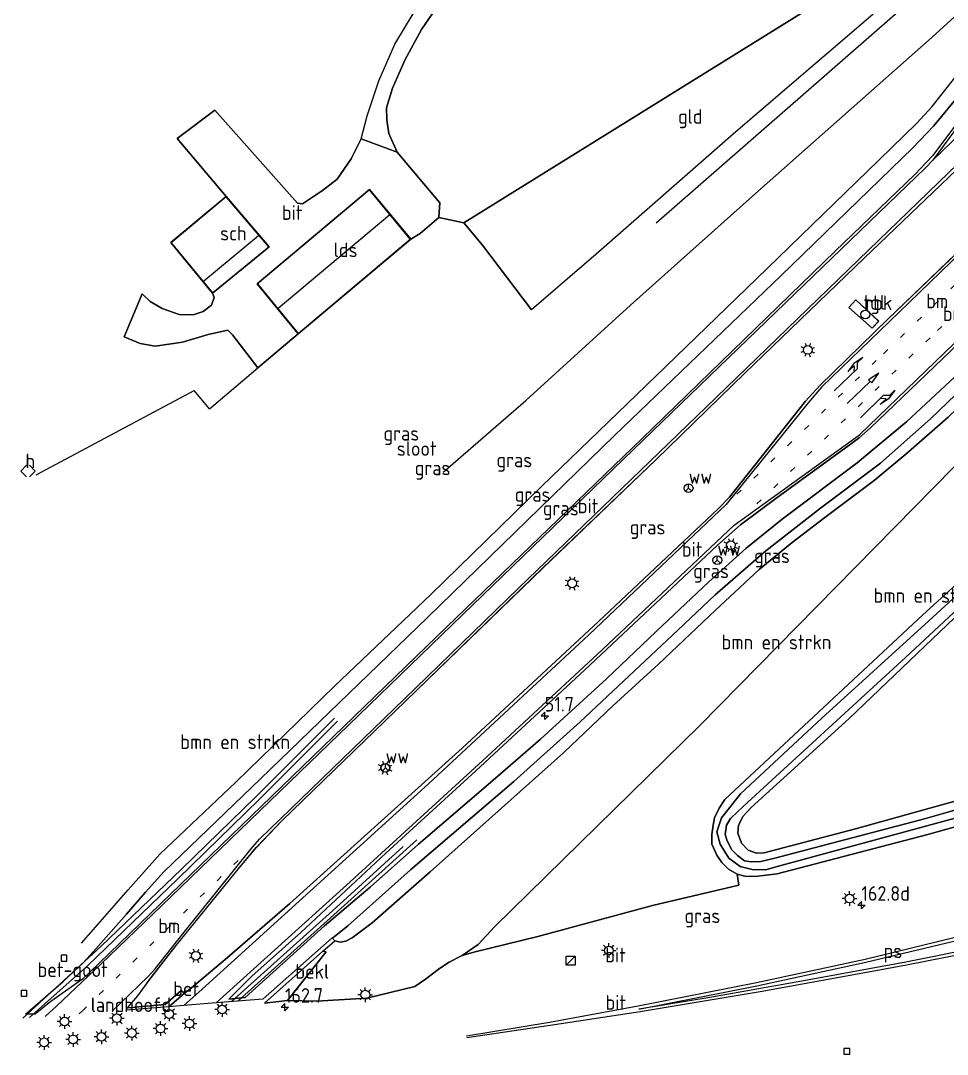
# Model space of a CAD drawing. Extents: x 253736 to 255979, y 477184 to 479215.
# Drawn here: x 253735.9 to 253894.2, y 477517.4 to 477694 of the extents above; entities that cross this region are included whole.
import ezdxf
from ezdxf.enums import TextEntityAlignment as Align

# ---------------------------------------------------------------- set-up
doc = ezdxf.new("R2010")
doc.units = 0
doc.linetypes.add('13strp', pattern=[4, 1, -3])
for name, color, linetype, lineweight in [('af-bs-doorgang', 8, 'Continuous', 18), ('af-bs-rasterhekwerk', 8, 'hekwerk', 18), ('as-bs-kilometr', 8, 'Continuous', 18), ('bp-b5-bomenstruiken', 8, 'Continuous', 18), ('bp-b5-grasland', 8, 'Continuous', 18), ('bp-bs-bomenrij', 8, 'laanbep', 18), ('bw-bs-rona', 8, 'Continuous', 18), ('gr-bs-geleiderail', 8, 'geleiderail', 18), ('gw-bs-insteekwatergang', 8, 'Continuous', 18), ('gw-bs-teenlijn', 8, 'Continuous', 18), ('kd-bs-dakrand', 8, 'Continuous', 18), ('kd-bs-maaiveldlijn', 8, 'Continuous', 18), ('kd-bs-nok', 8, 'Continuous', 18), ('kw-b5-landhoofd', 8, 'Continuous', 18), ('mk-b5-vlakmark', 8, 'Continuous', 18), ('mk-bs-13streep 0.45', 8, '13strp', 18), ('mk-bs-pijlli750', 8, 'Continuous', 18), ('mk-bs-pijlrd750', 8, 'Continuous', 18), ('mk-bs-pijlre750', 8, 'Continuous', 18), ('mk-bs-streep 0.15', 8, 'Continuous', 18), ('og-b5-bebouwing', 8, 'Continuous', 18), ('og-b5-bekleding', 8, 'Continuous', 18), ('og-b5-grond_ingericht', 8, 'Continuous', 18), ('og-b5-water', 8, 'Continuous', 18), ('og-bs-inrichtingselement', 8, 'Continuous', 18), ('og-bs-terreinafscheiding', 8, 'Continuous', 18), ('vh-b5-verh_soort', 8, 'Continuous', 18), ('wh-bs-kolk', 8, 'Continuous', 18), ('wh-bs-waterlijn', 8, 'Continuous', 18), ('wm-bs-lichtmast', 8, 'Continuous', 18)]:
    doc.layers.add(name, color=color, linetype=linetype, lineweight=lineweight)
doc.styles.add('rtw_iso', font='isocp.shx')
doc.linetypes.add('geleiderail', pattern='A,2,-1,[175,RTW.shx,S=0.5,R=0,X=0,Y=0],-1', length=4)
doc.linetypes.add('hekwerk', pattern='A,7,-1.5,[1,RTW.shx,S=0.75,R=0,X=0,Y=0],-1.5', length=10)
doc.linetypes.add('laanbep', pattern='A,20,-1,[4,RTW.shx,S=0.75,R=0,X=0,Y=0],-1', length=22)

# ---------------------------------------------------------------- blocks, each defined once
blk = doc.blocks.new('dtbattr-r')
at = {"style": 'rtw_iso'}
blk.add_attdef('TAG', text='', height=2.5, dxfattribs=at).set_placement((0, 0), align=Align.MIDDLE_CENTER)
blk = doc.blocks.new('wegwijzer')
for q in [(-0.53, -0.53), (0, 0.75), (0.53, -0.53)]:
    blk.add_line((0, 0), q)
blk.add_circle((0, 0), 0.75)
blk = doc.blocks.new('dtbattr')
at = {"style": 'rtw_iso'}
blk.add_attdef('TAG', (0.59, 0.87), '', height=2.5, dxfattribs=at)
blk = doc.blocks.new('kolk')
blk.add_lwpolyline([(-0.5, -0.5), (0.5, -0.5), (0.5, 0.5), (-0.5, 0.5)], close=True)
blk = doc.blocks.new('RW1 Buren totaal_ACAD_1_FMEBLOCK44')
at = {"layer": 'bp-b5-grasland'}
blk.add_polyline3d([(64.38, 54.26, 24.82), (46.98, 37.56, 25.27), (35.35, 26.22, 25.54), (32.89, 23.52, 25.56), (19.89, 7.12, 25.86), (17.98, 5.13, 25.89), (-2.55, -14.14, 26.47), (-25.78, -35.76, 27.09), (-55.23, -62.3, 27.94), (-65.83, -71.5, 28.15), (-72.01, -76.7, 28.32), (-73.19, -77.61, 28.34), (-73.77, -77.14, 28.34), (-76.49, -79.53, 28.37), (-82.95, -80.09, 28.32), (-81.18, -78.06, 28.26), (-78.94, -75, 28.21), (-74.61, -69.46, 28.08), (-69.42, -63.07, 27.91), (-64.02, -56.41, 27.68), (-60.93, -52.74, 27.58), (-56.52, -48.07, 27.48), (-35.42, -27.72, 26.95), (-11.95, -4.94, 26.39), (7.32, 13.53, 25.92), (22.56, 28.3, 25.58), (42.98, 48, 25.09), (61.27, 65.49, 24.68)], dxfattribs=at)
blk.add_polyline3d([(44.3, 36.03, 25.37), (45.4, 37.22, 25.37), (41.51, 40.84, 25.36), (40.28, 39.51, 25.34)], close=True, dxfattribs=at)
blk = doc.blocks.new('nokplat')
for p, q in [((-0.25, 1), (-1.25, 0)), ((-1.25, 0), (-0.25, -1)), ((0.25, 1), (1.25, 0)), ((1.25, 0), (0.25, -1))]:
    blk.add_line(p, q)
blk = doc.blocks.new('pijlr')
for p, q in [((0, 0, 0.1), (5.45, 0, 0.1)), ((5.45, -0.75, 0.1), (4.7, 0, 0.1)), ((6.2, -0.75, 0.1), (5.45, 0, 0.1)), ((4, -0.75, 0.1), (5.45, -0.75, 0.1)), ((5.7, -1.05, 0.1), (4, -0.75, 0.1)), ((7.5, -0.75, 0.1), (5.7, -1.05, 0.1)), ((7.5, -0.75, 0.1), (6.2, -0.75, 0.1))]:
    blk.add_line(p, q)
blk = doc.blocks.new('pijl')
for p, q in [((0, 0, 0.1), (5.45, 0, 0.1)), ((7.5, 0, 0.1), (5.45, 0.375, 0.1)), ((5.45, 0.375, 0.1), (5.45, -0.375, 0.1)), ((5.45, -0.375, 0.1), (7.5, 0, 0.1))]:
    blk.add_line(p, q)
blk = doc.blocks.new('pijll')
for p, q in [((0, 0, 0.1), (5.45, 0, 0.1)), ((5.7, 1.05, 0.1), (4, 0.75, 0.1)), ((4, 0.75, 0.1), (5.45, 0.75, 0.1)), ((5.45, 0.75, 0.1), (4.7, 0, 0.1)), ((6.2, 0.75, 0.1), (5.45, 0, 0.1)), ((7.5, 0.75, 0.1), (5.7, 1.05, 0.1)), ((7.5, 0.75, 0.1), (6.2, 0.75, 0.1))]:
    blk.add_line(p, q)
blk = doc.blocks.new('dtbattr-l')
at = {"style": 'rtw_iso'}
blk.add_attdef('TAG', (0, 0), '', height=2.5, dxfattribs=at)
blk = doc.blocks.new('dtb')
blk.add_circle((0, 0), 0.75)
blk = doc.blocks.new('kast')
blk.add_line((-0.75, -0.75), (0.75, 0.75))
blk.add_lwpolyline([(-0.75, 0.75), (0.75, 0.75), (0.75, -0.75), (-0.75, -0.75)], close=True)
blk = doc.blocks.new('lantaarnpaal')
for p, q in [((-0.75, 0), (-1.25, 0)), ((-0.88, 0.88), (-0.53, 0.53)), ((0, 0.75), (0, 1.25)), ((0.53, 0.53), (0.88, 0.88)), ((0.75, 0), (1.25, 0)), ((-0.53, -0.53), (-0.88, -0.88)), ((0, -0.75), (0, -1.25)), ((0.53, -0.53), (0.88, -0.88))]:
    blk.add_line(p, q)
blk.add_circle((0, 0), 0.75)
blk = doc.blocks.new('hecto')
for p, q in [((0, 0.625), (-0.625, 0)), ((0, -0.625), (0, 0.625)), ((-0.625, 0), (0.625, 0)), ((0.625, 0), (0, -0.625))]:
    blk.add_line(p, q)

msp = doc.modelspace()

# ---------------------------------------------------------------- linework, layer by layer
at = {"layer": 'af-bs-doorgang'}
for points in [[(253804.158, 477657.612, 22.306), (253807.374, 477660.371, 22.288)], [(253811.666, 477659.447, 22.273), (253814.829, 477655.654, 22.246)], [(253768.21, 477627.695, 22.456), (253765.567, 477630.804, 22.42)]]:
    msp.add_polyline3d(points, dxfattribs=at)
at = {"layer": 'af-bs-rasterhekwerk'}
for points in [[(253891.69, 477703.802, 22.15), (253889.05, 477706.633, 22.303), (253885.56, 477705.411, 22.192), (253811.666, 477659.447, 22.273)], [(253807.374, 477660.371, 22.288), (253811.666, 477659.447, 22.273)], [(253802.563, 477656.685, 22.306), (253804.158, 477657.612, 22.306)], [(253814.829, 477655.654, 22.246), (253823.182, 477644.603, 21.931)], [(253768.21, 477627.695, 22.456), (253776.47, 477634.673, 22.306), (253783.356, 477640.49, 22.306)], [(253738.583, 477616.397, 22.246), (253765.567, 477630.804, 22.42)]]:
    msp.add_polyline3d(points, dxfattribs=at)
at = {"layer": 'bp-b5-bomenstruiken'}
for points in [[(253885.56, 477705.411, 22.192), (253811.666, 477659.447, 22.273), (253807.374, 477660.371, 22.288), (253807.546, 477662.888, 22.291), (253800.24, 477671.548, 22.288), (253798.84, 477674.698, 22.297), (253798.474, 477677.035, 22.297), (253798.447, 477679.111, 22.384), (253799.461, 477682.466, 22.45), (253801.605, 477687.35, 22.423), (253804.406, 477692.465, 22.402), (253806.92, 477696.153, 22.399)], [(253918.554, 477641.283, 22.276), (253851.942, 477573.602, 22.303), (253816.893, 477539.17, 22.303), (253814.095, 477536.186, 22.336), (253811.328, 477534.321, 22.318), (253809.122, 477533.153, 22.318), (253807.479, 477532.103, 22.315), (253805.118, 477530.274, 22.318), (253803.266, 477529.001, 22.327), (253795.045, 477527.007, 22.315), (253786.484, 477526.486, 22.33), (253781.503, 477526.626, 22.324), (253788.113, 477534.896, 27.496), (253787.556, 477535.015, 27.484), (253789.587, 477536.822, 28.097), (253790.527, 477536.551, 28.126), (253791.505, 477536.767, 28.123), (253792.545, 477537.288, 28.108), (253795.964, 477539.894, 28.003), (253805.9, 477548.603, 27.541), (253817.545, 477558.999, 27.121), (253828.69, 477568.94, 26.692), (253837.088, 477576.922, 26.449), (253844.888, 477584.062, 26.212), (253854.619, 477593.296, 25.849), (253862.086, 477600.248, 25.684), (253867.764, 477604.863, 25.51), (253873.331, 477609.101, 25.372), (253881.757, 477615.442, 25.141), (253887.154, 477619.94, 25.066), (253894.397, 477626.274, 24.844)]]:
    msp.add_polyline3d(points, dxfattribs=at)
for points in [[(253944.113, 477642.008, 21.964), (253918.459, 477618.372, 22.036), (253890.018, 477592.454, 21.919), (253856.256, 477560.924, 21.967), (253855.243, 477559.456, 21.961), (253854.457, 477557.793, 21.952), (253854.265, 477556.566, 21.964), (253853.988, 477554.952, 21.964), (253854.037, 477553.327, 21.967), (253854.888, 477551.456, 21.985), (253855.73, 477550.194, 21.979), (253856.88, 477549.046, 21.976), (253858.321, 477548.179, 21.979), (253858.651, 477546.299, 22.069), (253843.86, 477542.854, 22.09), (253824.304, 477537.538, 22.174), (253813.576, 477534.919, 22.318), (253811.328, 477534.321, 22.318), (253814.095, 477536.186, 22.336), (253816.893, 477539.17, 22.303), (253851.942, 477573.602, 22.303), (253918.554, 477641.283, 22.276), (253929.88, 477653.277, 22.195)], [(253956.54, 477625.719, 22.167), (253930.72, 477570.712, 22.291), (253911.132, 477564.986, 22.261), (253878.537, 477555.936, 21.997), (253862.936, 477551.852, 22.12), (253861.634, 477551.799, 22.177), (253860.205, 477552.309, 22.231), (253859.075, 477553.507, 22.216), (253858.438, 477555.175, 22.132), (253858.552, 477556.577, 22.048), (253859.368, 477558.121, 21.94), (253860.742, 477559.554, 21.91), (253877.461, 477574.794, 21.871), (253898.1, 477594.461, 21.832), (253925.841, 477619.37, 21.994), (253946.679, 477638.611, 21.979), (253949.332, 477635.927, 22.072), (253952.121, 477632.843, 22.072), (253954.173, 477629.92, 22.099)]]:
    msp.add_polyline3d(points, close=True, dxfattribs=at)
at = {"layer": 'bp-b5-grasland'}
for points in [[(253896.675, 477677.502, 24.413), (253891.783, 477670.981, 24.629), (253888.716, 477667.688, 24.698), (253875.103, 477654.616, 25.043), (253842.057, 477622.581, 25.829), (253808.727, 477590.419, 26.651), (253780.528, 477563.151, 27.326), (253749.349, 477533.003, 28.121), (253746.46, 477530.254, 28.208), (253741.104, 477526.465, 28.235), (253738.38, 477524.261, 28.285), (253736.769, 477524.281, 28.288), (253743.212, 477529.842, 28.114), (253746.599, 477533.041, 28.045), (253748.387, 477534.967, 28.028), (253754.01, 477541.332, 27.809), (253757.232, 477545.119, 27.698), (253760.384, 477548.581, 27.578), (253776.884, 477564.484, 27.179), (253805.414, 477592.05, 26.438), (253837.409, 477623.148, 25.673), (253865.861, 477650.434, 25.016), (253888.354, 477672.288, 24.455), (253891.869, 477675.959, 24.377), (253895.694, 477680.582, 24.29)], [(253897.143, 477634.641, 24.677), (253887.341, 477625.494, 24.971), (253878.851, 477618.468, 25.145), (253866.006, 477608.816, 25.478), (253859.846, 477603.823, 25.658), (253853.524, 477598.114, 25.841), (253844.513, 477589.645, 26.126), (253836.021, 477581.574, 26.396), (253824.718, 477571.229, 26.735), (253816.223, 477563.875, 27.029), (253803.887, 477553.299, 27.488), (253795.616, 477545.988, 27.815), (253787.86, 477539.381, 28.019), (253774.301, 477527.141, 28.363), (253771.515, 477526.836, 28.339), (253775.432, 477530.739, 28.226), (253783.784, 477538.217, 28.103), (253798.287, 477551.788, 27.65), (253813.687, 477565.825, 27.155), (253832.305, 477583.075, 26.639), (253844.411, 477594.412, 26.165), (253854.99, 477604.373, 25.844), (253858.898, 477607.865, 25.709), (253865.155, 477612.561, 25.556), (253877.231, 477621.299, 25.31), (253879.178, 477622.749, 25.274), (253881.118, 477624.43, 25.229), (253901.711, 477644.222, 24.761)], [(253894.397, 477626.274, 24.844), (253887.154, 477619.94, 25.066), (253881.757, 477615.442, 25.141), (253873.331, 477609.101, 25.372), (253867.764, 477604.863, 25.51), (253862.086, 477600.248, 25.684), (253854.619, 477593.296, 25.849), (253844.888, 477584.062, 26.212), (253837.088, 477576.922, 26.449), (253828.69, 477568.94, 26.692), (253817.545, 477558.999, 27.121), (253805.9, 477548.603, 27.541), (253795.964, 477539.894, 28.003), (253792.545, 477537.288, 28.108), (253791.505, 477536.767, 28.123), (253790.527, 477536.551, 28.126), (253789.587, 477536.822, 28.097), (253789.133, 477537.294, 28.073), (253789.503, 477537.493, 28.018), (253791.803, 477539.339, 27.971), (253802.55, 477548.918, 27.575), (253820.173, 477564.02, 26.948), (253831.491, 477574.241, 26.528), (253848.229, 477589.866, 25.982), (253854.569, 477595.933, 25.823), (253863.227, 477603.434, 25.541), (253872.594, 477610.71, 25.307), (253882.809, 477618.377, 25.031), (253891.349, 477625.996, 24.863), (253901.403, 477635.582, 24.596)], [(253921.932, 477563.621, 21.982), (253890.71, 477554.929, 22.006), (253865.172, 477548.231, 21.964), (253861.441, 477547.773, 21.985), (253859.638, 477547.85, 21.985), (253858.321, 477548.179, 21.979), (253856.88, 477549.046, 21.976), (253855.73, 477550.194, 21.979), (253854.888, 477551.456, 21.985), (253854.037, 477553.327, 21.967), (253853.988, 477554.952, 21.964), (253854.265, 477556.566, 21.964), (253854.457, 477557.793, 21.952), (253855.243, 477559.456, 21.961), (253856.256, 477560.924, 21.967), (253890.018, 477592.454, 21.919), (253918.459, 477618.372, 22.036)], [(253907.107, 477562.415, 21.055), (253890.356, 477557.646, 21.175), (253864.764, 477550.936, 21.208), (253862.362, 477550.38, 21.208), (253860.752, 477550.294, 21.208), (253859.567, 477550.47, 21.208), (253858.415, 477551.359, 21.208), (253857.451, 477552.349, 21.208), (253856.632, 477553.904, 21.208), (253856.311, 477554.988, 21.208), (253856.517, 477556.571, 21.202), (253857.223, 477557.701, 21.166), (253858.399, 477558.846, 21.079), (253860.12, 477560.408, 20.983), (253887.119, 477585.208, 20.983), (253915.862, 477611.957, 20.983)], [(253906.132, 477605.242, 21.175), (253891.086, 477591.448, 21.175), (253872.816, 477574.821, 21.175), (253858.922, 477561.896, 21.175), (253857.046, 477559.525, 21.172), (253855.638, 477557.794, 21.172), (253854.862, 477555.439, 21.172), (253855.426, 477553.322, 21.172), (253856.926, 477550.95, 21.169), (253858.826, 477549.525, 21.16), (253860.875, 477548.98, 21.166), (253863.252, 477548.92, 21.178), (253864.799, 477549.4, 21.181), (253894.1, 477557.331, 21.13), (253928.805, 477566.633, 21.061)], [(253898.1, 477594.461, 21.832), (253877.461, 477574.794, 21.871), (253860.742, 477559.554, 21.91), (253859.368, 477558.121, 21.94), (253858.552, 477556.577, 22.048), (253858.438, 477555.175, 22.132), (253859.075, 477553.507, 22.216), (253860.205, 477552.309, 22.231), (253861.634, 477551.799, 22.177), (253862.936, 477551.852, 22.12), (253878.537, 477555.936, 21.997), (253911.132, 477564.986, 22.261)]]:
    msp.add_polyline3d(points, dxfattribs=at)
at = {"layer": 'bp-bs-bomenrij'}
msp.add_polyline3d([(253844.484, 477659.441, 21.571), (253892.079, 477701.019, 21.691)], dxfattribs=at)
at = {"layer": 'gr-bs-geleiderail'}
for points in [[(253736.275, 477523.62, 29.107), (253749.671, 477535.91, 28.786), (253763.394, 477549.04, 28.408), (253776.087, 477561.427, 28.042), (253789.564, 477574.86, 26.974)], [(253790.081, 477574.314, 26.992), (253776.646, 477560.929, 28.093), (253762.764, 477547.398, 28.45), (253747.322, 477532.55, 28.834), (253737.43, 477523.708, 29.089)], [(253773.094, 477526.529, 29.179), (253789.442, 477541.218, 28.804), (253803.596, 477554.045, 27.559)], [(253771.952, 477526.453, 29.176), (253789.189, 477541.947, 28.744), (253801.259, 477552.896, 27.691)]]:
    msp.add_polyline3d(points, dxfattribs=at)
at = {"layer": 'gw-bs-insteekwatergang'}
for points in [[(253947.782, 477645.389, 21.992), (253944.113, 477642.008, 21.964), (253918.459, 477618.372, 22.036), (253890.018, 477592.454, 21.919), (253856.256, 477560.924, 21.967), (253855.243, 477559.456, 21.961), (253854.457, 477557.793, 21.952), (253854.265, 477556.566, 21.964), (253853.988, 477554.952, 21.964), (253854.037, 477553.327, 21.967), (253854.888, 477551.456, 21.985), (253855.73, 477550.194, 21.979), (253856.88, 477549.046, 21.976), (253858.321, 477548.179, 21.979), (253859.638, 477547.85, 21.985), (253861.441, 477547.773, 21.985), (253865.172, 477548.231, 21.964), (253890.71, 477554.929, 22.006), (253921.932, 477563.621, 21.982), (253928.2, 477565.344, 21.982)], [(253930.72, 477570.712, 22.291), (253911.132, 477564.986, 22.261), (253878.537, 477555.936, 21.997), (253862.936, 477551.852, 22.12), (253861.634, 477551.799, 22.177), (253860.205, 477552.309, 22.231), (253859.075, 477553.507, 22.216), (253858.438, 477555.175, 22.132), (253858.552, 477556.577, 22.048), (253859.368, 477558.121, 21.94), (253860.742, 477559.554, 21.91), (253877.461, 477574.794, 21.871), (253898.1, 477594.461, 21.832), (253925.841, 477619.37, 21.994), (253946.679, 477638.611, 21.979), (253950.532, 477642.169, 22.086)]]:
    msp.add_polyline3d(points, dxfattribs=at)
at = {"layer": 'gw-bs-teenlijn'}
for points in [[(253808.136, 477616.882, 22.423), (253822.206, 477629.123, 22.285), (253840.097, 477645.373, 22.123), (253862.006, 477664.947, 22.033), (253891.669, 477691.19, 21.97), (253901.206, 477699.923, 21.784)], [(253811.328, 477534.321, 22.318), (253814.095, 477536.186, 22.336), (253816.893, 477539.17, 22.303), (253851.942, 477573.602, 22.303), (253918.554, 477641.283, 22.276), (253929.88, 477653.277, 22.195), (253935.853, 477659.355, 22.21)]]:
    msp.add_polyline3d(points, dxfattribs=at)
at = {"layer": 'kd-bs-dakrand'}
for points in [[(253778.329, 477655.355, 27.542), (253771.053, 477663.874, 25.8), (253761.658, 477656.066, 25.689), (253768.701, 477647.493, 27.489), (253778.329, 477655.355, 27.542)], [(253783.363, 477640.561, 25.219), (253802.493, 477656.691, 25.171), (253795.537, 477665.097, 25.138), (253776.386, 477649.043, 25.162), (253783.363, 477640.561, 25.219)]]:
    msp.add_polyline3d(points, dxfattribs=at)
at = {"layer": 'kd-bs-maaiveldlijn'}
for points in [[(253778.399, 477655.349, 22.333), (253771.059, 477663.943, 22.333), (253761.588, 477656.072, 22.333), (253768.694, 477647.423, 22.333), (253778.399, 477655.349, 22.333)], [(253783.356, 477640.49, 22.306), (253802.563, 477656.685, 22.306), (253795.543, 477665.168, 22.306), (253776.316, 477649.049, 22.306), (253783.356, 477640.49, 22.306)]]:
    msp.add_polyline3d(points, dxfattribs=at)
at = {"layer": 'kd-bs-nok'}
for points in [[(253798.995, 477660.795, 28.249), (253779.902, 477644.846, 28.243)], [(253776.586, 477657.213, 28.429), (253767.227, 477649.463, 28.417)]]:
    msp.add_polyline3d(points, dxfattribs=at)
at = {"layer": 'mk-b5-vlakmark'}
msp.add_polyline3d([(253854.017, 477527.193, 22.594), (253841.524, 477525.146, 22.607), (253861.716, 477529.141, 22.612), (253880.316, 477533.167, 22.629), (253898.001, 477537.381, 22.619), (253912.371, 477541.034, 22.631), (253913.027, 477538.458, 22.712), (253900.496, 477535.812, 22.677), (253887.152, 477533.163, 22.659), (253869.379, 477529.91, 22.629)], close=True, dxfattribs=at)
at = {"layer": 'mk-bs-13streep 0.45'}
for points in [[(253858.291, 477613.085, 25.879), (253883.348, 477637.104, 25.27), (253922.578, 477674.9, 24.376)], [(253861.707, 477611.431, 25.753), (253892.593, 477641.078, 25.006), (253924.946, 477672.127, 24.247)], [(253773.068, 477550.549, 27.739), (253746.415, 477524.796, 28.393), (253745.911, 477524.325, 28.395)]]:
    msp.add_polyline3d(points, dxfattribs=at)
at = {"layer": 'mk-bs-streep 0.15'}
for points in [[(253908.901, 477690.914, 24.148), (253903.827, 477685.872, 24.244), (253902.759, 477684.834, 24.271), (253901.546, 477683.44, 24.307), (253891.795, 477670.177, 24.664), (253910.887, 477688.589, 24.232)], [(253751.567, 477524.774, 28.35), (253757.656, 477530.633, 28.261), (253758.925, 477532.015, 28.21), (253763.881, 477538.27, 28.048), (253775.246, 477552.467, 27.646), (253776.756, 477554.167, 27.592), (253801.49, 477578.148, 26.995), (253820.969, 477597.03, 26.53), (253853.058, 477627.98, 25.786), (253879.045, 477653.112, 25.156), (253913.097, 477686, 24.322)], [(253920.387, 477677.465, 24.397), (253887.66, 477645.784, 25.174), (253872.785, 477631.429, 25.567), (253870.463, 477628.731, 25.594), (253856.468, 477611.317, 25.894), (253832.974, 477589.094, 26.563), (253805.606, 477563.646, 27.349), (253766.952, 477528.552, 28.33), (253763.823, 477525.746, 28.389)], [(253891.795, 477670.177, 24.664), (253890.5, 477668.855, 24.694), (253864.937, 477644.187, 25.312), (253842.296, 477622.321, 25.873), (253813.142, 477594.142, 26.56), (253793.693, 477575.355, 27.055), (253770.004, 477552.439, 27.646), (253759.981, 477542.761, 27.895), (253749.686, 477532.852, 28.165), (253742.066, 477525.665, 28.357), (253740.095, 477523.863, 28.344)], [(253769.325, 477526.183, 28.382), (253791.607, 477546.318, 27.898), (253814.801, 477567.56, 27.178), (253835.288, 477586.519, 26.542), (253857.825, 477607.827, 25.843), (253879.22, 477623.234, 25.321), (253900.201, 477643.472, 24.823), (253927.193, 477669.495, 24.172)], [(253923.869, 477544.671, 22.621), (253917.738, 477543.019, 22.615), (253912.296, 477541.552, 22.609), (253897.932, 477537.958, 22.602), (253880.187, 477533.629, 22.614), (253861.655, 477529.641, 22.604), (253841.411, 477525.614, 22.587), (253826.276, 477522.873, 22.572), (253812.121, 477520.529, 22.536)], [(253915.574, 477538.457, 22.717), (253913.276, 477537.952, 22.712), (253900.606, 477535.273, 22.687), (253887.255, 477532.623, 22.669), (253880.752, 477531.422, 22.656), (253862.294, 477528.084, 22.629), (253841.762, 477524.666, 22.612), (253826.383, 477522.316, 22.585), (253812.142, 477520.257, 22.539)]]:
    msp.add_polyline3d(points, dxfattribs=at)
at = {"layer": 'og-b5-bebouwing'}
for points in [[(253778.399, 477655.349, 22.333), (253768.694, 477647.423, 22.333), (253761.588, 477656.072, 22.333), (253771.059, 477663.943, 22.333)], [(253802.563, 477656.685, 22.306), (253783.356, 477640.49, 22.306), (253776.316, 477649.049, 22.306), (253795.543, 477665.168, 22.306)]]:
    msp.add_polyline3d(points, close=True, dxfattribs=at)
at = {"layer": 'og-b5-bekleding'}
msp.add_polyline3d([(253781.503, 477526.626, 22.324), (253777.598, 477526.159, 22.237), (253787.556, 477535.015, 27.484), (253788.113, 477534.896, 27.496)], close=True, dxfattribs=at)
at = {"layer": 'og-b5-grond_ingericht'}
msp.add_polyline3d([(253891.69, 477703.802, 22.15), (253889.103, 477701.57, 22.066), (253858.113, 477675.027, 22.093), (253834.231, 477654.128, 21.835), (253823.182, 477644.603, 21.931), (253814.829, 477655.654, 22.246), (253811.666, 477659.447, 22.273), (253885.56, 477705.411, 22.192), (253889.05, 477706.633, 22.303)], close=True, dxfattribs=at)
at = {"layer": 'og-b5-water'}
for points in [[(253915.862, 477611.957, 20.983), (253887.119, 477585.208, 20.983), (253860.12, 477560.408, 20.983), (253858.399, 477558.846, 21.079), (253857.223, 477557.701, 21.166), (253856.517, 477556.571, 21.202), (253856.311, 477554.988, 21.208), (253856.632, 477553.904, 21.208), (253857.451, 477552.349, 21.208), (253858.415, 477551.359, 21.208), (253859.567, 477550.47, 21.208), (253860.752, 477550.294, 21.208), (253862.362, 477550.38, 21.208), (253864.764, 477550.936, 21.208), (253890.356, 477557.646, 21.175), (253907.107, 477562.415, 21.055)], [(253928.805, 477566.633, 21.061), (253894.1, 477557.331, 21.13), (253864.799, 477549.4, 21.181), (253863.252, 477548.92, 21.178), (253860.875, 477548.98, 21.166), (253858.826, 477549.525, 21.16), (253856.926, 477550.95, 21.169), (253855.426, 477553.322, 21.172), (253854.862, 477555.439, 21.172), (253855.638, 477557.794, 21.172), (253857.046, 477559.525, 21.172), (253858.922, 477561.896, 21.175), (253872.816, 477574.821, 21.175), (253891.086, 477591.448, 21.175), (253906.132, 477605.242, 21.175)]]:
    msp.add_polyline3d(points, dxfattribs=at)
at = {"layer": 'og-bs-terreinafscheiding'}
for points in [[(253794.096, 477673.777, 22.315), (253795.132, 477677.757, 22.354), (253797.097, 477683.724, 22.36), (253799.87, 477689.953, 22.351), (253803.475, 477696.03, 22.363), (253806.303, 477699.837, 22.348), (253811.079, 477704.95, 22.324), (253817.596, 477709.788, 22.345), (253825.952, 477714.829, 22.45), (253835.314, 477719.771, 22.399), (253841.198, 477722.612, 22.342), (253847.114, 477724.158, 22.345), (253852.706, 477725.118, 22.381), (253858.42, 477725.543, 22.351), (253863.596, 477726.506, 22.318), (253869.119, 477728.427, 22.366), (253874.694, 477730.965, 22.422)], [(253876.706, 477728.609, 22.587), (253874.103, 477727.261, 22.525), (253869.681, 477725.351, 22.441), (253865.268, 477723.727, 22.423), (253859.882, 477722.43, 22.423), (253855.559, 477722.069, 22.411), (253850.267, 477721.281, 22.372), (253846.39, 477720.703, 22.387), (253841.084, 477718.844, 22.42), (253835.102, 477716.472, 22.468), (253830.008, 477713.907, 22.459), (253824.765, 477711.054, 22.399), (253820.454, 477708.188, 22.378), (253815.66, 477705.147, 22.333), (253812.035, 477702.197, 22.327), (253809.68, 477699.581, 22.378), (253806.92, 477696.153, 22.399), (253804.406, 477692.465, 22.402), (253801.605, 477687.35, 22.423), (253799.461, 477682.466, 22.45), (253798.447, 477679.111, 22.384), (253798.474, 477677.035, 22.297), (253798.84, 477674.698, 22.297), (253800.24, 477671.548, 22.288)], [(253746.336, 477536.399, 27.968), (253754.305, 477545.507, 27.683), (253759.691, 477551.6, 27.452), (253772.702, 477563.879, 27.179), (253789.551, 477580.278, 26.72), (253805.987, 477595.981, 26.381), (253824.942, 477614.469, 25.904), (253844.467, 477633.265, 25.406), (253863.493, 477651.669, 24.989), (253882.529, 477670.169, 24.551), (253889.057, 477676.474, 24.377), (253891.647, 477679.339, 24.29), (253898.289, 477687.704, 24.098), (253903.044, 477692.799, 23.987), (253905.39, 477695.024, 23.93)], [(253906.951, 477693.196, 23.996), (253904.706, 477691.12, 24.074), (253902.635, 477688.946, 24.098), (253899.269, 477684.875, 24.206), (253895.694, 477680.582, 24.29), (253891.869, 477675.959, 24.377), (253888.354, 477672.288, 24.455), (253865.861, 477650.434, 25.016), (253837.409, 477623.148, 25.673), (253805.414, 477592.05, 26.438), (253776.884, 477564.484, 27.179), (253760.384, 477548.581, 27.578), (253757.232, 477545.119, 27.698), (253754.01, 477541.332, 27.809), (253748.387, 477534.967, 28.028)], [(253908.656, 477691.2, 24.059), (253904.317, 477686.875, 24.158), (253903.608, 477686.169, 24.158), (253901.92, 477684.521, 24.239), (253896.675, 477677.502, 24.413), (253891.783, 477670.981, 24.629), (253888.716, 477667.688, 24.698), (253875.103, 477654.616, 25.043), (253842.057, 477622.581, 25.829), (253808.727, 477590.419, 26.651), (253780.528, 477563.151, 27.326), (253749.349, 477533.003, 28.121), (253746.46, 477530.254, 28.208), (253741.104, 477526.465, 28.235)], [(253755.936, 477527.393, 28.256), (253758.175, 477530.456, 28.208), (253762.502, 477535.991, 28.082), (253767.697, 477542.379, 27.905), (253773.09, 477549.043, 27.68), (253776.181, 477552.718, 27.581), (253780.591, 477557.379, 27.482), (253801.696, 477577.732, 26.954), (253825.167, 477600.518, 26.387), (253844.438, 477618.982, 25.922), (253859.677, 477633.755, 25.58), (253880.098, 477653.45, 25.088), (253898.385, 477670.939, 24.683), (253913.483, 477685.548, 24.31)], [(253807.374, 477660.371, 22.288), (253807.546, 477662.888, 22.291), (253800.24, 477671.548, 22.288), (253794.096, 477673.777, 22.315), (253792.363, 477670.377, 22.33), (253789.999, 477666.906, 22.333), (253787.481, 477664.998, 22.324), (253784.079, 477662.703, 22.315), (253783.219, 477662.811, 22.318), (253769.112, 477678.721, 22.309), (253762.69, 477673.864, 22.333), (253771.059, 477663.943, 22.333)], [(253920.068, 477677.838, 24.43), (253901.497, 477659.709, 24.815), (253884.095, 477643.009, 25.268), (253872.461, 477631.675, 25.544), (253870.005, 477628.974, 25.562), (253857.009, 477612.574, 25.865), (253855.093, 477610.583, 25.889), (253834.567, 477591.316, 26.471), (253811.337, 477569.697, 27.092), (253781.886, 477543.157, 27.941), (253771.281, 477533.956, 28.148), (253765.104, 477528.755, 28.322)], [(253927.455, 477669.188, 24.134), (253901.711, 477644.222, 24.761), (253881.118, 477624.43, 25.229), (253879.178, 477622.749, 25.274), (253877.231, 477621.299, 25.31), (253865.155, 477612.561, 25.556), (253858.898, 477607.865, 25.709), (253854.99, 477604.373, 25.844), (253844.411, 477594.412, 26.165), (253832.305, 477583.075, 26.639), (253813.687, 477565.825, 27.155), (253798.287, 477551.788, 27.65), (253783.784, 477538.217, 28.103), (253775.432, 477530.739, 28.226)], [(253929.794, 477666.449, 23.96), (253914.563, 477651.713, 24.26), (253897.143, 477634.641, 24.677), (253887.341, 477625.494, 24.971), (253878.851, 477618.468, 25.145), (253866.006, 477608.816, 25.478), (253859.846, 477603.823, 25.658), (253853.524, 477598.114, 25.841), (253844.513, 477589.645, 26.126), (253836.021, 477581.574, 26.396), (253824.718, 477571.229, 26.735), (253816.223, 477563.875, 27.029), (253803.887, 477553.299, 27.488), (253795.616, 477545.988, 27.815), (253787.86, 477539.381, 28.019)], [(253791.803, 477539.339, 27.971), (253802.55, 477548.918, 27.575), (253820.173, 477564.02, 26.948), (253831.491, 477574.241, 26.528), (253848.229, 477589.866, 25.982), (253854.569, 477595.933, 25.823), (253863.227, 477603.434, 25.541), (253872.594, 477610.71, 25.307), (253882.809, 477618.377, 25.031), (253891.349, 477625.996, 24.863), (253901.403, 477635.582, 24.596), (253912.861, 477646.683, 24.302), (253931.343, 477664.635, 23.939)], [(253925.961, 477657.537, 24.1), (253908.202, 477639.594, 24.481), (253894.397, 477626.274, 24.844), (253887.154, 477619.94, 25.066), (253881.757, 477615.442, 25.141), (253873.331, 477609.101, 25.372), (253867.764, 477604.863, 25.51), (253862.086, 477600.248, 25.684), (253854.619, 477593.296, 25.849), (253844.888, 477584.062, 26.212), (253837.088, 477576.922, 26.449), (253828.69, 477568.94, 26.692), (253817.545, 477558.999, 27.121), (253805.9, 477548.603, 27.541), (253795.964, 477539.894, 28.003), (253792.545, 477537.288, 28.108), (253791.505, 477536.767, 28.123), (253790.527, 477536.551, 28.126), (253789.587, 477536.822, 28.097)], [(253768.694, 477647.423, 22.333), (253769.007, 477646.675, 22.333), (253768.548, 477645.394, 22.324), (253767.082, 477644.304, 22.378), (253765.387, 477643.743, 22.399), (253763.025, 477643.816, 22.399), (253760.085, 477644.814, 22.411), (253758.038, 477645.993, 22.429), (253756.702, 477647.328, 22.456), (253753.579, 477639.988, 22.447), (253756.325, 477638.823, 22.423), (253758.886, 477638.399, 22.429), (253763.566, 477639.049, 22.429), (253767.944, 477640.405, 22.411), (253771.319, 477641.109, 22.363), (253772.091, 477640.333, 22.339), (253776.47, 477634.673, 22.306)], [(253881.41, 477641.485, 25.372), (253882.515, 477642.674, 25.372), (253878.624, 477646.295, 25.357), (253877.396, 477644.964, 25.336), (253881.41, 477641.485, 25.372)], [(253858.651, 477546.299, 22.069), (253858.321, 477548.179, 21.979)], [(253781.503, 477526.626, 22.324), (253786.484, 477526.486, 22.33), (253795.045, 477527.007, 22.315), (253803.266, 477529.001, 22.327), (253805.118, 477530.274, 22.318), (253807.479, 477532.103, 22.315), (253809.122, 477533.153, 22.318), (253811.328, 477534.321, 22.318), (253813.576, 477534.919, 22.318), (253824.304, 477537.538, 22.174), (253843.86, 477542.854, 22.09), (253858.651, 477546.299, 22.069)], [(253775.432, 477530.739, 28.226), (253771.515, 477526.836, 28.339), (253774.301, 477527.141, 28.363), (253787.86, 477539.381, 28.019)], [(253791.803, 477539.339, 27.971), (253789.503, 477537.493, 28.018), (253789.133, 477537.294, 28.073)], [(253741.104, 477526.465, 28.235), (253738.38, 477524.261, 28.285), (253736.769, 477524.281, 28.288), (253743.212, 477529.842, 28.114), (253746.599, 477533.041, 28.045), (253748.387, 477534.967, 28.028)], [(253777.598, 477526.159, 22.237), (253781.503, 477526.626, 22.324), (253788.113, 477534.896, 27.496), (253787.556, 477535.015, 27.484)], [(253763.924, 477527.844, 28.339), (253763.347, 477528.314, 28.339), (253760.626, 477525.927, 28.366), (253754.16, 477525.359, 28.321)], [(253761.25, 477525.542, 28.374), (253763.924, 477527.844, 28.339), (253765.104, 477528.755, 28.322)], [(253753.928, 477524.961, 28.341), (253754.16, 477525.359, 28.321), (253755.936, 477527.393, 28.256)]]:
    msp.add_polyline3d(points, dxfattribs=at)
at = {"layer": 'vh-b5-verh_soort'}
for points in [[(253806.92, 477696.153, 22.399), (253804.406, 477692.465, 22.402), (253801.605, 477687.35, 22.423), (253799.461, 477682.466, 22.45), (253798.447, 477679.111, 22.384), (253798.474, 477677.035, 22.297), (253798.84, 477674.698, 22.297), (253800.24, 477671.548, 22.288), (253794.096, 477673.777, 22.315), (253795.132, 477677.757, 22.354), (253797.097, 477683.724, 22.36), (253799.87, 477689.953, 22.351), (253803.475, 477696.03, 22.363)], [(253901.403, 477635.582, 24.596), (253891.349, 477625.996, 24.863), (253882.809, 477618.377, 25.031), (253872.594, 477610.71, 25.307), (253863.227, 477603.434, 25.541), (253854.569, 477595.933, 25.823), (253848.229, 477589.866, 25.982), (253831.491, 477574.241, 26.528), (253820.173, 477564.02, 26.948), (253802.55, 477548.918, 27.575), (253791.803, 477539.339, 27.971), (253789.503, 477537.493, 28.018), (253789.133, 477537.294, 28.073), (253777.286, 477526.815, 28.376), (253769.325, 477526.183, 28.382), (253763.823, 477525.746, 28.389), (253761.25, 477525.542, 28.374), (253763.924, 477527.844, 28.339), (253765.104, 477528.755, 28.322), (253771.281, 477533.956, 28.148), (253781.886, 477543.157, 27.941), (253811.337, 477569.697, 27.092), (253834.567, 477591.316, 26.471), (253855.093, 477610.583, 25.889), (253857.009, 477612.574, 25.865), (253870.005, 477628.974, 25.562), (253872.461, 477631.675, 25.544), (253884.095, 477643.009, 25.268), (253901.497, 477659.709, 24.815)], [(253901.711, 477644.222, 24.761), (253881.118, 477624.43, 25.229), (253879.178, 477622.749, 25.274), (253877.231, 477621.299, 25.31), (253865.155, 477612.561, 25.556), (253858.898, 477607.865, 25.709), (253854.99, 477604.373, 25.844), (253844.411, 477594.412, 26.165), (253832.305, 477583.075, 26.639), (253813.687, 477565.825, 27.155), (253798.287, 477551.788, 27.65), (253783.784, 477538.217, 28.103), (253775.432, 477530.739, 28.226), (253771.515, 477526.836, 28.339), (253774.301, 477527.141, 28.363), (253787.86, 477539.381, 28.019), (253795.616, 477545.988, 27.815), (253803.887, 477553.299, 27.488), (253816.223, 477563.875, 27.029), (253824.718, 477571.229, 26.735), (253836.021, 477581.574, 26.396), (253844.513, 477589.645, 26.126), (253853.524, 477598.114, 25.841), (253859.846, 477603.823, 25.658), (253866.006, 477608.816, 25.478), (253878.851, 477618.468, 25.145), (253887.341, 477625.494, 24.971), (253897.143, 477634.641, 24.677)]]:
    msp.add_polyline3d(points, dxfattribs=at)
for points in [[(253794.096, 477673.777, 22.315), (253800.24, 477671.548, 22.288), (253807.546, 477662.888, 22.291), (253807.374, 477660.371, 22.288), (253804.158, 477657.612, 22.306), (253802.563, 477656.685, 22.306), (253795.543, 477665.168, 22.306), (253776.316, 477649.049, 22.306), (253783.356, 477640.49, 22.306), (253776.47, 477634.673, 22.306), (253772.091, 477640.333, 22.339), (253771.319, 477641.109, 22.363), (253767.944, 477640.405, 22.411), (253763.566, 477639.049, 22.429), (253758.886, 477638.399, 22.429), (253756.325, 477638.823, 22.423), (253753.579, 477639.988, 22.447), (253756.702, 477647.328, 22.456), (253758.038, 477645.993, 22.429), (253760.085, 477644.814, 22.411), (253763.025, 477643.816, 22.399), (253765.387, 477643.743, 22.399), (253767.082, 477644.304, 22.378), (253768.548, 477645.394, 22.324), (253769.007, 477646.675, 22.333), (253768.694, 477647.423, 22.333), (253778.399, 477655.349, 22.333), (253771.059, 477663.943, 22.333), (253762.69, 477673.864, 22.333), (253769.112, 477678.721, 22.309), (253783.219, 477662.811, 22.318), (253784.079, 477662.703, 22.315), (253787.481, 477664.998, 22.324), (253789.999, 477666.906, 22.333), (253792.363, 477670.377, 22.33)], [(253881.41, 477641.485, 25.372), (253877.396, 477644.964, 25.336), (253878.624, 477646.295, 25.357), (253882.515, 477642.674, 25.372)], [(253763.924, 477527.844, 28.339), (253761.25, 477525.542, 28.374), (253753.928, 477524.961, 28.341), (253754.16, 477525.359, 28.321), (253760.626, 477525.927, 28.366), (253763.347, 477528.314, 28.339)]]:
    msp.add_polyline3d(points, close=True, dxfattribs=at)
at = {"layer": 'wh-bs-waterlijn'}
for points in [[(253928.805, 477566.633, 21.061), (253894.1, 477557.331, 21.13), (253864.799, 477549.4, 21.181), (253863.252, 477548.92, 21.178), (253860.875, 477548.98, 21.166), (253858.826, 477549.525, 21.16), (253856.926, 477550.95, 21.169), (253855.426, 477553.322, 21.172), (253854.862, 477555.439, 21.172), (253855.638, 477557.794, 21.172), (253857.046, 477559.525, 21.172), (253858.922, 477561.896, 21.175), (253872.816, 477574.821, 21.175), (253891.086, 477591.448, 21.175), (253906.132, 477605.242, 21.175), (253922.158, 477620.232, 21.175), (253935.636, 477632.447, 21.175), (253948.656, 477644.365, 21.175)], [(253949.68, 477643.167, 21.082), (253915.862, 477611.957, 20.983), (253887.119, 477585.208, 20.983), (253860.12, 477560.408, 20.983), (253858.399, 477558.846, 21.079), (253857.223, 477557.701, 21.166), (253856.517, 477556.571, 21.202), (253856.311, 477554.988, 21.208), (253856.632, 477553.904, 21.208), (253857.451, 477552.349, 21.208), (253858.415, 477551.359, 21.208), (253859.567, 477550.47, 21.208), (253860.752, 477550.294, 21.208), (253862.362, 477550.38, 21.208), (253864.764, 477550.936, 21.208), (253890.356, 477557.646, 21.175), (253907.107, 477562.415, 21.055), (253921.606, 477566.277, 21.037), (253929.719, 477568.58, 21.037)]]:
    msp.add_polyline3d(points, dxfattribs=at)

# ---------------------------------------------------------------- block references
at = {"layer": 'as-bs-kilometr'}
ref = msp.add_blockref('dtbattr', (253825.458, 477575.225, 26.57), dxfattribs=at)
ref.add_attrib('TAG', '51.7', dxfattribs={"layer": '0', "height": 2.5, "style": 'rtw_iso'}).set_placement((253825.458, 477575.225, 26.57), align=Align.BOTTOM_LEFT)
for p in [(253825.458, 477575.225, 26.57), (253879.557, 477542.9, 22.27), (253781.071, 477525.47, 22.189)]:
    msp.add_blockref('hecto', p, dxfattribs=at)
ref = msp.add_blockref('dtbattr', (253879.557, 477542.9, 22.27), dxfattribs=at)
ref.add_attrib('TAG', '162.8d', dxfattribs={"layer": '0', "height": 2.5, "style": 'rtw_iso'}).set_placement((253879.557, 477542.9, 22.27), align=Align.BOTTOM_LEFT)
ref = msp.add_blockref('dtbattr', (253781.071, 477525.47, 22.189), dxfattribs=at)
ref.add_attrib('TAG', '162.7', dxfattribs={"layer": '0', "height": 2.5, "style": 'rtw_iso'}).set_placement((253781.071, 477525.47, 22.189), align=Align.BOTTOM_LEFT)
at = {"layer": 'bp-b5-bomenstruiken'}
ref = msp.add_blockref('dtbattr-r', (253881.65625, 477593.8125, 22.081625), dxfattribs=at)
ref.add_attrib('TAG', 'bmn en strkn', dxfattribs={"layer": '0', "height": 2.5, "style": 'rtw_iso'}).set_placement((253881.65625, 477593.8125, 22.081625), align=Align.BOTTOM_LEFT)
ref = msp.add_blockref('dtbattr-r', (253855.6875, 477585.84375, 24.790629), dxfattribs=at)
ref.add_attrib('TAG', 'bmn en strkn', dxfattribs={"layer": '0', "height": 2.5, "style": 'rtw_iso'}).set_placement((253855.6875, 477585.84375, 24.790629), align=Align.BOTTOM_LEFT)
ref = msp.add_blockref('dtbattr-r', (253763.203125, 477568.8125, 25.091375), dxfattribs=at)
ref.add_attrib('TAG', 'bmn en strkn', dxfattribs={"layer": '0', "height": 2.5, "style": 'rtw_iso'}).set_placement((253763.203125, 477568.8125, 25.091375), align=Align.BOTTOM_LEFT)
at = {"layer": 'bp-b5-grasland'}
msp.add_blockref('RW1 Buren totaal_ACAD_1_FMEBLOCK44', (253837.114, 477605.4535), dxfattribs=at)
ref = msp.add_blockref('dtbattr-r', (253797.90625, 477621.5, 21.768077), dxfattribs=at)
ref.add_attrib('TAG', 'gras', dxfattribs={"layer": '0', "height": 2.5, "style": 'rtw_iso'}).set_placement((253797.90625, 477621.5, 21.768077), align=Align.BOTTOM_LEFT)
ref = msp.add_blockref('dtbattr-r', (253817.21875, 477616.953125, 26.002436), dxfattribs=at)
ref.add_attrib('TAG', 'gras', dxfattribs={"layer": '0', "height": 2.5, "style": 'rtw_iso'}).set_placement((253817.21875, 477616.953125, 26.002436), align=Align.BOTTOM_LEFT)
ref = msp.add_blockref('dtbattr-r', (253803.242188, 477615.59375, 21.921804), dxfattribs=at)
ref.add_attrib('TAG', 'gras', dxfattribs={"layer": '0', "height": 2.5, "style": 'rtw_iso'}).set_placement((253803.242188, 477615.59375, 21.921804), align=Align.BOTTOM_LEFT)
ref = msp.add_blockref('dtbattr-r', (253820.335938, 477611.0625, 26.174757), dxfattribs=at)
ref.add_attrib('TAG', 'gras', dxfattribs={"layer": '0', "height": 2.5, "style": 'rtw_iso'}).set_placement((253820.335938, 477611.0625, 26.174757), align=Align.BOTTOM_LEFT)
ref = msp.add_blockref('dtbattr-r', (253825.140625, 477608.71875, 25.753421), dxfattribs=at)
ref.add_attrib('TAG', 'gras', dxfattribs={"layer": '0', "height": 2.5, "style": 'rtw_iso'}).set_placement((253825.140625, 477608.71875, 25.753421), align=Align.BOTTOM_LEFT)
ref = msp.add_blockref('dtbattr-r', (253839.96875, 477605.46875, 26.501917), dxfattribs=at)
ref.add_attrib('TAG', 'gras', dxfattribs={"layer": '0', "height": 2.5, "style": 'rtw_iso'}).set_placement((253839.96875, 477605.46875, 26.501917), align=Align.BOTTOM_LEFT)
ref = msp.add_blockref('dtbattr-r', (253861.234375, 477600.59375, 26.083), dxfattribs=at)
ref.add_attrib('TAG', 'gras', dxfattribs={"layer": '0', "height": 2.5, "style": 'rtw_iso'}).set_placement((253861.234375, 477600.59375, 26.083), align=Align.BOTTOM_LEFT)
ref = msp.add_blockref('dtbattr-r', (253850.828125, 477598, 26.125469), dxfattribs=at)
ref.add_attrib('TAG', 'gras', dxfattribs={"layer": '0', "height": 2.5, "style": 'rtw_iso'}).set_placement((253850.828125, 477598, 26.125469), align=Align.BOTTOM_LEFT)
ref = msp.add_blockref('dtbattr-r', (253849.34375, 477539.09375, 22.085097), dxfattribs=at)
ref.add_attrib('TAG', 'gras', dxfattribs={"layer": '0', "height": 2.5, "style": 'rtw_iso'}).set_placement((253849.34375, 477539.09375, 22.085097), align=Align.BOTTOM_LEFT)
at = {"layer": 'bw-bs-rona'}
ref = msp.add_blockref('dtbattr', (253850.045, 477614.119, 26.179), dxfattribs=at)
ref.add_attrib('TAG', 'ww', dxfattribs={"layer": '0', "height": 2.5, "style": 'rtw_iso'}).set_placement((253850.045, 477614.119, 26.179), align=Align.BOTTOM_LEFT)
for p in [(253850.045, 477614.119, 26.179), (253854.946, 477601.828, 25.939), (253798.265, 477566.348, 27.343)]:
    msp.add_blockref('wegwijzer', p, dxfattribs=at)
ref = msp.add_blockref('dtbattr', (253854.946, 477601.828, 25.939), dxfattribs=at)
ref.add_attrib('TAG', 'ww', dxfattribs={"layer": '0', "height": 2.5, "style": 'rtw_iso'}).set_placement((253854.946, 477601.828, 25.939), align=Align.BOTTOM_LEFT)
ref = msp.add_blockref('dtbattr', (253798.265, 477566.348, 27.343), dxfattribs=at)
ref.add_attrib('TAG', 'ww', dxfattribs={"layer": '0', "height": 2.5, "style": 'rtw_iso'}).set_placement((253798.265, 477566.348, 27.343), align=Align.BOTTOM_LEFT)
at = {"layer": 'kd-bs-nok'}
msp.add_blockref('nokplat', (253737.174, 477617.059, 23.929), dxfattribs=at)
at = {"layer": 'kw-b5-landhoofd'}
ref = msp.add_blockref('dtbattr-r', (253747.890625, 477523.890625, 27.110208), dxfattribs=at)
ref.add_attrib('TAG', 'landhoofd', dxfattribs={"layer": '0', "height": 2.5, "style": 'rtw_iso'}).set_placement((253747.890625, 477523.890625, 27.110208), align=Align.BOTTOM_LEFT)
at = {"layer": 'mk-b5-vlakmark'}
ref = msp.add_blockref('dtbattr-r', (253883.351562, 477533.09375, 22.633), dxfattribs=at)
ref.add_attrib('TAG', 'ps', dxfattribs={"layer": '0', "height": 2.5, "style": 'rtw_iso'}).set_placement((253883.351562, 477533.09375, 22.633), align=Align.BOTTOM_LEFT)
at = {"layer": 'mk-bs-13streep 0.45'}
ref = msp.add_blockref('dtbattr-l', (253890.62633, 477644.11628, 25.104136), dxfattribs=at)
ref.add_attrib('TAG', 'bm', dxfattribs={"layer": '0', "height": 2.5, "style": 'rtw_iso'}).set_placement((253890.62633, 477644.11628, 25.104136), align=Align.BOTTOM_LEFT)
ref = msp.add_blockref('dtbattr-l', (253893.483932, 477641.933023, 24.985099), dxfattribs=at)
ref.add_attrib('TAG', 'bm', dxfattribs={"layer": '0', "height": 2.5, "style": 'rtw_iso'}).set_placement((253893.483932, 477641.933023, 24.985099), align=Align.BOTTOM_LEFT)
ref = msp.add_blockref('dtbattr-l', (253759.425245, 477537.366924, 28.07376), dxfattribs=at)
ref.add_attrib('TAG', 'bm', dxfattribs={"layer": '0', "height": 2.5, "style": 'rtw_iso'}).set_placement((253759.425245, 477537.366924, 28.07376), align=Align.BOTTOM_LEFT)
at = {"layer": 'mk-bs-pijlli750', "rotation": 43.70000000000001}
msp.add_blockref('pijll', (253874.888, 477630.73, 25.474), dxfattribs=at)
at = {"layer": 'mk-bs-pijlrd750', "rotation": 43.8}
msp.add_blockref('pijl', (253877.132, 477628.594, 25.381), dxfattribs=at)
at = {"layer": 'mk-bs-pijlre750', "rotation": 44.6}
msp.add_blockref('pijlr', (253879.417, 477626.119, 25.321), dxfattribs=at)
at = {"layer": 'og-b5-bebouwing'}
ref = msp.add_blockref('dtbattr-r', (253770.007812, 477655.6875, 22.333), dxfattribs=at)
ref.add_attrib('TAG', 'sch', dxfattribs={"layer": '0', "height": 2.5, "style": 'rtw_iso'}).set_placement((253770.007812, 477655.6875, 22.333), align=Align.BOTTOM_LEFT)
ref = msp.add_blockref('dtbattr-r', (253789.40625, 477652.84375, 22.306), dxfattribs=at)
ref.add_attrib('TAG', 'lds', dxfattribs={"layer": '0', "height": 2.5, "style": 'rtw_iso'}).set_placement((253789.40625, 477652.84375, 22.306), align=Align.BOTTOM_LEFT)
ref = msp.add_blockref('dtbattr-r', (253736.734375, 477616.78125, 22.246), dxfattribs=at)
ref.add_attrib('TAG', 'h', dxfattribs={"layer": '0', "height": 2.5, "style": 'rtw_iso'}).set_placement((253736.734375, 477616.78125, 22.246), align=Align.BOTTOM_LEFT)
at = {"layer": 'og-b5-bekleding'}
ref = msp.add_blockref('dtbattr-r', (253782.859375, 477529.578125, 24.373), dxfattribs=at)
ref.add_attrib('TAG', 'bekl', dxfattribs={"layer": '0', "height": 2.5, "style": 'rtw_iso'}).set_placement((253782.859375, 477529.578125, 24.373), align=Align.BOTTOM_LEFT)
at = {"layer": 'og-b5-grond_ingericht'}
ref = msp.add_blockref('dtbattr-r', (253848.226562, 477675.625, 22.1239), dxfattribs=at)
ref.add_attrib('TAG', 'gld', dxfattribs={"layer": '0', "height": 2.5, "style": 'rtw_iso'}).set_placement((253848.226562, 477675.625, 22.1239), align=Align.BOTTOM_LEFT)
at = {"layer": 'og-b5-water'}
ref = msp.add_blockref('dtbattr-r', (253800.1875, 477618.90625, 20.598927), dxfattribs=at)
ref.add_attrib('TAG', 'sloot', dxfattribs={"layer": '0', "height": 2.5, "style": 'rtw_iso'}).set_placement((253800.1875, 477618.90625, 20.598927), align=Align.BOTTOM_LEFT)
at = {"layer": 'og-bs-inrichtingselement'}
ref = msp.add_blockref('dtbattr', (253880.232, 477643.801, 25.366), dxfattribs=at)
ref.add_attrib('TAG', 'rbk', dxfattribs={"layer": '0', "height": 2.5, "style": 'rtw_iso'}).set_placement((253880.232, 477643.801, 25.366), align=Align.BOTTOM_LEFT)
for name, p in [('dtb', (253880.232, 477643.801, 25.366)), ('kast', (253829.89, 477533.416, 22.127))]:
    msp.add_blockref(name, p, dxfattribs=at)
at = {"layer": 'vh-b5-verh_soort'}
ref = msp.add_blockref('dtbattr-r', (253780.5625, 477659.203125, 22.349), dxfattribs=at)
ref.add_attrib('TAG', 'bit', dxfattribs={"layer": '0', "height": 2.5, "style": 'rtw_iso'}).set_placement((253780.5625, 477659.203125, 22.349), align=Align.BOTTOM_LEFT)
ref = msp.add_blockref('dtbattr-r', (253879.921875, 477643.875, 25.3618), dxfattribs=at)
ref.add_attrib('TAG', 'tgl', dxfattribs={"layer": '0', "height": 2.5, "style": 'rtw_iso'}).set_placement((253879.921875, 477643.875, 25.3618), align=Align.BOTTOM_LEFT)
ref = msp.add_blockref('dtbattr-r', (253831.101562, 477609.09375, 26.30491), dxfattribs=at)
ref.add_attrib('TAG', 'bit', dxfattribs={"layer": '0', "height": 2.5, "style": 'rtw_iso'}).set_placement((253831.101562, 477609.09375, 26.30491), align=Align.BOTTOM_LEFT)
ref = msp.add_blockref('dtbattr-r', (253848.882812, 477601.6875, 26.192426), dxfattribs=at)
ref.add_attrib('TAG', 'bit', dxfattribs={"layer": '0', "height": 2.5, "style": 'rtw_iso'}).set_placement((253848.882812, 477601.6875, 26.192426), align=Align.BOTTOM_LEFT)
ref = msp.add_blockref('dtbattr-r', (253835.8125, 477532.375, 22.091512), dxfattribs=at)
ref.add_attrib('TAG', 'bit', dxfattribs={"layer": '0', "height": 2.5, "style": 'rtw_iso'}).set_placement((253835.8125, 477532.375, 22.091512), align=Align.BOTTOM_LEFT)
ref = msp.add_blockref('dtbattr-r', (253738.8125, 477529.875, 28.120625), dxfattribs=at)
ref.add_attrib('TAG', 'bet-goot', dxfattribs={"layer": '0', "height": 2.5, "style": 'rtw_iso'}).set_placement((253738.8125, 477529.875, 28.120625), align=Align.BOTTOM_LEFT)
ref = msp.add_blockref('dtbattr-r', (253761.976562, 477526.625, 28.345571), dxfattribs=at)
ref.add_attrib('TAG', 'bet', dxfattribs={"layer": '0', "height": 2.5, "style": 'rtw_iso'}).set_placement((253761.976562, 477526.625, 28.345571), align=Align.BOTTOM_LEFT)
ref = msp.add_blockref('dtbattr-r', (253835.84375, 477524.28125, 22.395694), dxfattribs=at)
ref.add_attrib('TAG', 'bit', dxfattribs={"layer": '0', "height": 2.5, "style": 'rtw_iso'}).set_placement((253835.84375, 477524.28125, 22.395694), align=Align.BOTTOM_LEFT)
at = {"layer": 'wh-bs-kolk'}
for p in [(253743.333, 477533.844, 28.021), (253736.492, 477527.829, 28.135), (253877.078, 477517.915, 22.793)]:
    msp.add_blockref('kolk', p, dxfattribs=at)
at = {"layer": 'wm-bs-lichtmast', "rotation": 335.6}
for p in [(253870.397, 477637.743, 25.624), (253857.268, 477604.372, 25.867), (253830.146, 477597.872, 26.578), (253798.188, 477566.345, 27.385), (253765.855, 477534.254, 28.339)]:
    msp.add_blockref('lantaarnpaal', p, dxfattribs=at)
at = {"layer": 'wm-bs-lichtmast'}
for p in [(253877.548, 477544.019, 22.257), (253836.404, 477535.155, 22.255), (253794.805, 477527.597, 22.676), (253770.35, 477525.08, 26.626), (253743.426, 477523.024, 26.638), (253752.362, 477523.576, 26.586), (253761.305, 477524.309, 26.551), (253754.902, 477521.054, 27.236), (253759.828, 477521.811, 27.239), (253764.755, 477522.663, 27.227), (253739.927, 477519.456, 27.222), (253744.875, 477519.961, 27.241), (253749.731, 477520.411, 27.235)]:
    msp.add_blockref('lantaarnpaal', p, dxfattribs=at)

doc.saveas('drawing.dxf')
